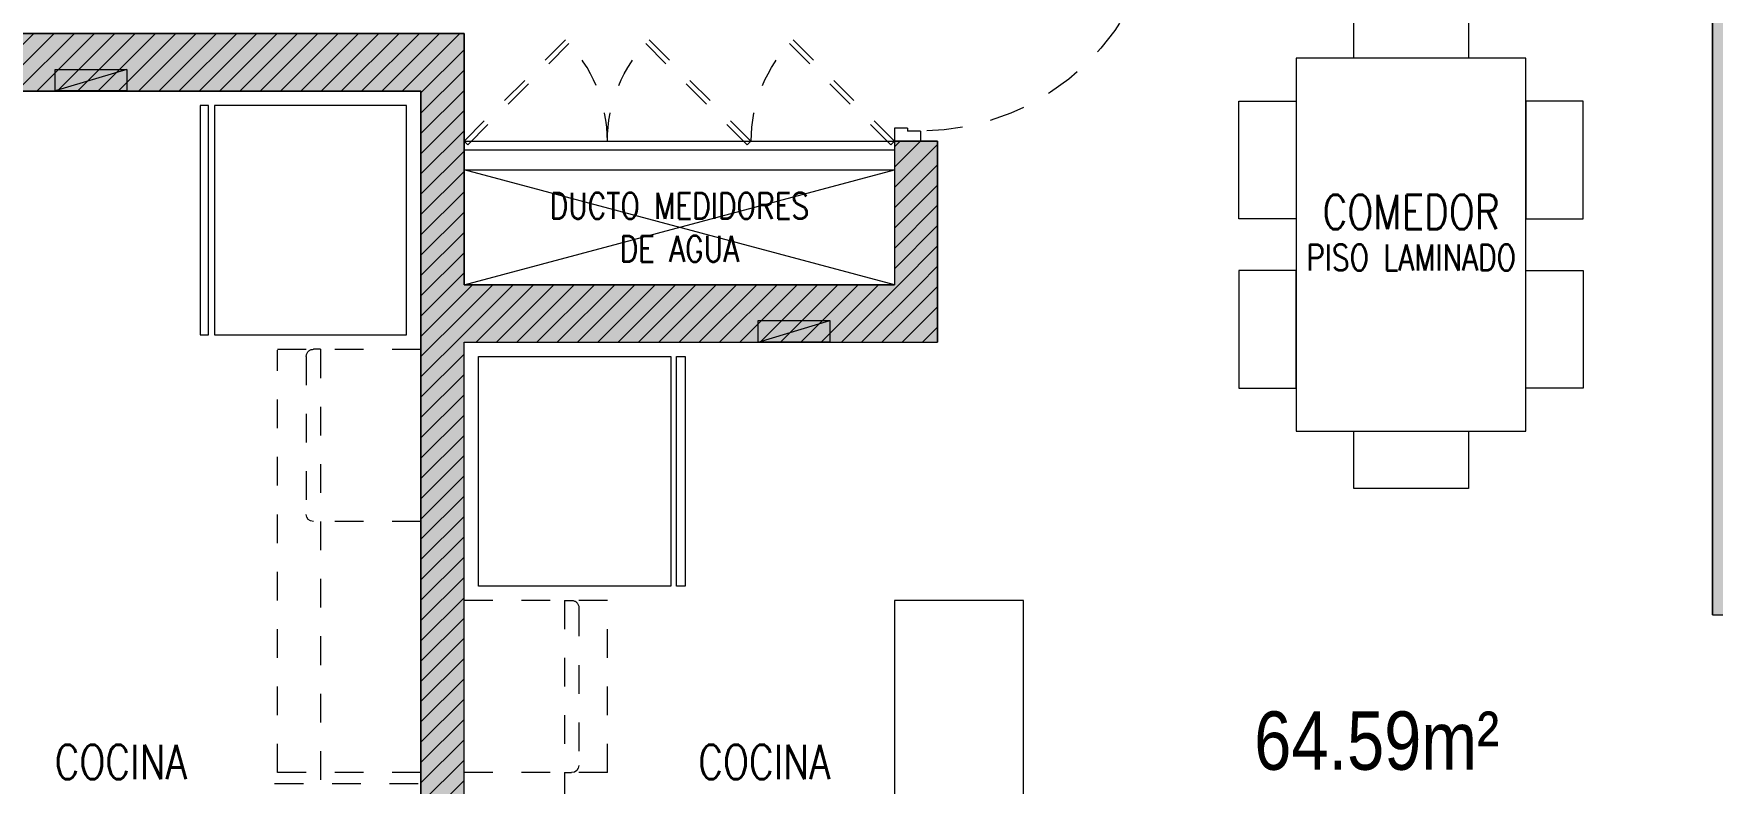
# Model space of a CAD drawing. Header units: millimetres. Extents: x 3738 to 3833, y 1327 to 1657.
# Drawn here: x 3806.67 to 3812.52, y 1435.45 to 1438.06 of the extents above; entities that cross this region are included whole.
import ezdxf
from ezdxf import colors
from ezdxf.entities.mleader import LeaderData, LeaderLine
from ezdxf.enums import TextEntityAlignment as Align
from ezdxf.math import Vec2, Vec3

# ---------------------------------------------------------------- set-up
doc = ezdxf.new("R2010")
doc.units = ezdxf.units.MM
doc.set_wipeout_variables(frame=1)
for name, pattern in [('HIDDEN', [0.375, 0.25, -0.125]), ('HIDDEN2', [0.1875, 0.125, -0.0625]), ('X-REF_DP_Arquitectura$0$HIDDEN', [0.375, 0.25, -0.125])]:
    doc.linetypes.add(name, pattern=pattern)
doc.layers.get('0').update_dxf_attribs({"color": 251, "lineweight": 9})
for name, color, linetype, lineweight in [('A-COCINAS-LAV', 251, 'Continuous', 13), ('A-LINEAS', 251, 'Continuous', 13), ('A-MOBILIARIO', 251, 'Continuous', 13), ('A-MURO BAJO', 251, 'Continuous', 13), ('A-MUROS', 251, 'Continuous', 13), ('A-NUMERACIONDEP', 251, 'Continuous', 13), ('A-PROYECCIONES', 251, 'HIDDEN2', 13), ('A-PROYECCIONES INT.', 251, 'HIDDEN2', 13), ('A-PUERTAS', 251, 'Continuous', 13), ('A-TEXTO-ACABADO PISO', 251, 'Continuous', 13), ('A-TEXTO-AMBIENTE', 251, 'Continuous', 13), ('A-ÁREA TEXTO', 251, 'Continuous', 13), ('A_20_Estructuras', 251, 'Continuous', 13), ('A_30_Equipamiento', 251, 'Continuous', 13), ('A_50_TextoAmbiente', 251, 'Continuous', 13), ('A_50_TextoIndicaciones', 251, 'Continuous', 13), ('A_50_Vigas', 251, 'X-REF_DP_Arquitectura$0$HIDDEN', 13), ('A_60_HatchEstructuras', 251, 'Continuous', 13), ('MURO CF 120', 251, 'Continuous', 13), ('MURO CF 60', 251, 'Continuous', 13)]:
    doc.layers.add(name, color=color, linetype=linetype, lineweight=lineweight)
doc.styles.add('R80', font='ARIALN.TTF', dxfattribs={"height": 2.03})
doc.styles.add('R80-100', font='ARIALN.TTF', dxfattribs={"height": 0.2032})
doc.styles.add('ROMANS', font='romans.shx', dxfattribs={"width": 0.8})
pattern_1 = [(45, (-21.67, -43.67528), (-0.03535534, 0.03535534), [])]

# ---------------------------------------------------------------- blocks, each defined once
blk = doc.blocks.new('EF-TP')
at = {"layer": 'A_60_HatchEstructuras'}
h = blk.add_hatch(color=256, dxfattribs=at)
h.dxf.hatch_style = 1
h.paths.add_polyline_path([(48.7, -2.8), (48.5, -2.8), (48.5, -2.9), (48.55, -2.9), (48.55, -6.85), (45.75, -6.85), (45.75, -6.25), (45.6, -6.25), (45.6, -6.85), (42.85, -6.85), (42.85, -4.3), (42.7, -4.3), (42.7, -6.85), (39.8499, -6.85), (39.8499, -7), (42.7, -7), (42.7, -9.55), (42.85, -9.55), (42.85, -7), (45.6, -7), (45.6, -7.6), (45.75, -7.6), (45.75, -7), (48.55, -7), (48.55, -10.95), (48.5, -10.95), (48.5, -11.05), (48.7, -11.05)])
h.paths.add_polyline_path([(45.75, -4.3), (43.6, -4.3), (43.6, -4.45), (44.05, -4.45), (44.05, -6.05), (44.25, -6.05), (44.25, -4.45), (45.6, -4.45), (45.6, -5.5), (45.75, -5.5)], flags=17)
h.paths.add_polyline_path([(45.75, -8.35), (45.6032, -8.35), (45.6, -8.35), (45.6, -9.4), (44.25, -9.4), (44.25, -7.8), (44.05, -7.8), (44.05, -9.4), (43.6, -9.4), (43.6, -9.55), (45.75, -9.55)], flags=17)
h = blk.add_hatch(color=256, dxfattribs=at)
h.dxf.hatch_style = 1
h.paths.add_polyline_path([(40, -7.9), (39.85, -7.9), (39.85, -8.4), (38.35, -8.4), (38.35, -7.525), (36.55, -7.525), (36.55, -8.475), (36.7, -8.475), (36.7, -7.725), (38.2, -7.725), (38.2, -13.79), (38.35, -13.79), (38.35, -8.6), (40, -8.6)])
h.paths.add_polyline_path([(36.7, -10.625), (36.55, -10.625), (36.55, -13.85), (36.85, -13.85), (36.85, -13.7), (36.7, -13.7)])
h.paths.add_polyline_path([(40, -10.35), (39.85, -10.35), (39.85, -13.7), (39.7, -13.7), (39.7, -13.85), (40, -13.85)])
at = {"layer": 'A_20_Estructuras'}
blk.add_lwpolyline([(42.85, -4.3), (42.7, -4.3), (42.7, -6.85), (39.8499, -6.85), (39.8499, -7), (42.7, -7), (42.7, -9.55), (42.85, -9.55)], dxfattribs=at)
blk.add_lwpolyline([(40, -7.9), (39.85, -7.9), (39.85, -8.4), (38.35, -8.4), (38.35, -7.525), (36.55, -7.525), (36.55, -8.475), (36.7, -8.475), (36.7, -7.725), (38.2, -7.725), (38.2, -13.79), (38.35, -13.79), (38.35, -8.6), (40, -8.6)], close=True, dxfattribs=at)
at = {"layer": 'A_50_Vigas'}
blk.add_line((38.35, -8, 0), (39.85, -8, 0), dxfattribs=at)
blk = doc.blocks.new('_Dot')
at = {"color": 0, "linetype": 'ByBlock', "lineweight": -2}
blk.add_line((-0.5, 0), (-1, 0), dxfattribs=at)
at = {"color": 0, "linetype": 'ByBlock', "const_width": 0.5}
blk.add_lwpolyline([(-0.25, 0, 1), (0.25, 0, 1)], format="xyb", close=True, dxfattribs=at)
blk = doc.blocks.new('TEXTO AMBIENTES PT')
at = {"layer": 'A-TEXTO-ACABADO PISO', "insert": (41.65, -8.2601), "char_height": 0.09, "attachment_point": 2, "rotation": 359.99998, "style": 'ROMANS'}
blk.add_mtext_dynamic_manual_height_columns('PISO LAMINADO', width=1.20225, gutter_width=12.5, heights=[0], dxfattribs=at)
at = {"layer": 'A-TEXTO-AMBIENTE', "style": 'ROMANS', "width": 0.8}
for s, p in [('COMEDOR', (41.6499, -8.2065)), ('COCINA', (37.1538, -10.1226, 0)), ('COCINA', (39.3962, -10.1226, 0))]:
    blk.add_text(s, height=0.12, dxfattribs=at).set_placement(p, align=Align.CENTER)
blk = doc.blocks.new('TEXTO DUCTOS PT')
at = {"layer": 'A_50_TextoIndicaciones', "insert": (39.1, -8.2), "char_height": 0.09, "width": 1.064578, "attachment_point": 5, "style": 'ROMANS'}
blk.add_mtext('\\pxsm1,qc,t16;DUCTO MEDIDORES DE AGUA', dxfattribs=at)
blk = doc.blocks.new('TORRE F HATCH CORTAFUEGO')
at = {"layer": 'MURO CF 60'}
h = blk.add_hatch(dxfattribs=at)
h.set_pattern_fill('_USER', color=256, scale=0.05, angle=45, pattern_type=0)
h.set_pattern_definition(pattern_1)
h.paths.add_polyline_path([(-10.8, -43.675), (-9.15, -43.675), (-9.15, -43.875), (-10.8, -43.875)])
h = blk.add_hatch(dxfattribs=at)
h.set_pattern_fill('_USER', color=256, scale=0.05, angle=45, pattern_type=0)
h.set_pattern_definition(pattern_1)
h.paths.add_polyline_path([(-9.15, -49.94), (-9, -49.94), (-9, -43.675), (-9.15, -43.675)])
h = blk.add_hatch(dxfattribs=at)
h.set_pattern_fill('_USER', color=256, scale=0.05, angle=45, pattern_type=0)
h.set_pattern_definition(pattern_1)
h.paths.add_polyline_path([(-7.5, -44.05), (-7.35, -44.05), (-7.35, -44.55), (-7.5, -44.55)])
h = blk.add_hatch(dxfattribs=at)
h.set_pattern_fill('_USER', color=256, scale=0.05, angle=45, pattern_type=0)
h.set_pattern_definition(pattern_1)
h.paths.add_polyline_path([(-9, -44.55), (-7.35, -44.55), (-7.35, -44.75), (-9, -44.75)])
blk = doc.blocks.new('REFRI')
blk.add_wipeout([(0.4, 0), (-0.4, 0), (-0.4, -0.67), (0.4, -0.67)])
blk.add_wipeout([(-0.4, -0.69), (-0.4, -0.72), (0.4, -0.72), (0.4, -0.69)])
for points in [[(-0.4, 0), (-0.4, -0.67), (0.4, -0.67), (0.4, 0)], [(-0.4, -0.69), (-0.4, -0.72), (0.4, -0.72), (0.4, -0.69)]]:
    blk.add_lwpolyline(points, close=True)
blk = doc.blocks.new('*U258')
for p, q in [((0.01, 0.855), (0.01, 0.9)), ((0.1, 0.865), (0.1, 0.9)), ((0.055, 0.855), (0.01, 0.855)), ((0.1, 0.865), (0.055, 0.865)), ((0.055, 0.855), (0.055, 0.865)), ((0.055, 0.045), (0.01, 0.045)), ((0.01, 0.045), (0.01, 0)), ((0.055, 0.045), (0.055, 0.035)), ((0.1, 0.035), (0.055, 0.035)), ((0.1, 0.035), (0.1, 0))]:
    blk.add_line(p, q)
blk.add_lwpolyline([(0.93, 0.07), (0.93, 0.035), (0.1, 0.035), (0.1, 0.07)], close=True)
at = {"color": 7, "linetype": 'HIDDEN2'}
blk.add_arc((0.0995, 0.0339), 0.8311, 2.23015, 89.96723, dxfattribs=at)
blk = doc.blocks.new('A$Cb5611ba7')
for points in [[(0.15, 0.1735), (0.15, -0.0265), (0.56, -0.0265), (0.56, 0.1735)], [(1.15, 0.1735), (1.15, -0.0265), (0.74, -0.0265), (0.74, 0.1735)], [(0, -0.0265), (0, -0.8265), (1.3, -0.8265), (1.3, -0.0265)], [(0, -0.2265), (0, -0.6265), (-0.2, -0.6265), (-0.2, -0.2265)], [(1.5, -0.6265), (1.3, -0.6265), (1.3, -0.2265), (1.5, -0.2265)], [(0.15, -1.0265), (0.15, -0.8265), (0.56, -0.8265), (0.56, -1.0265)], [(1.15, -1.0265), (1.15, -0.8265), (0.74, -0.8265), (0.74, -1.0265)]]:
    blk.add_lwpolyline(points, close=True)
blk = doc.blocks.new('*U270')
at = {"linetype": 'HIDDEN', "ltscale": 0.2}
for p, q in [((0.3534, 0.3534), (0, 0)), ((0.0127, -0.0127), (0.3656, 0.3401)), ((0, 0), (0.0127, -0.0127))]:
    blk.add_line(p, q, dxfattribs=at)
blk.add_arc((0, 0), 0.4995, 0, 45, dxfattribs=at)
blk = doc.blocks.new('Tab.Electrico')
blk.add_hatch(color=256).paths.add_polyline_path([(0.075, 0), (0.075, 0.25), (0, 0)])
for p, q in [((0.075, 0.25), (0, 0)), ((0.075, 0.25), (0, 0.25)), ((0, 0.25), (0, 0)), ((0.075, 0), (0.075, 0.25)), ((0, 0), (0.075, 0))]:
    blk.add_line(p, q)
blk = doc.blocks.new('DPTO 65')
blk.add_line((-10, 3.25), (-9.975, 3.25))
blk.add_arc((-9.975, 3.225), 0.025, 0, 90)
at = {"layer": 'A-LINEAS'}
for p, q in [((-10.35, 1.55), (-8.85, 1.15)), ((-8.85, 1.55), (-10.35, 1.15))]:
    blk.add_line(p, q, dxfattribs=at)
at = {"layer": 'A-MURO BAJO'}
for p, q in [((-8.4, 3.65), (-8.4, 2.65)), ((-8.85, 2.65), (-8.85, 3.5)), ((-8.4, 2.65), (-8.85, 2.65)), ((-10.35, 1.15), (-8.85, 1.15))]:
    blk.add_line(p, q, dxfattribs=at)
at = {"layer": 'A-MUROS'}
for p, q in [((-10.35, 6.94), (-10.35, 1.75)), ((-6, 2.7), (-6, 0.15)), ((-10.35, 1.75), (-8.7, 1.75)), ((-8.7, 1.05), (-8.7, 1.75)), ((-10.35, 1.55), (-8.85, 1.55)), ((-10.35, 0.675, 0), (-10.35, 1.55)), ((-8.85, 1.05), (-8.85, 1.55)), ((-8.85, 1.05), (-8.7, 1.05))]:
    blk.add_line(p, q, dxfattribs=at)
at = {"layer": 'A-PROYECCIONES', "ltscale": 0.5}
for p, q in [((-10, 2.65), (-10, 5.15)), ((-9.85, 3.25), (-10.35, 3.25)), ((-9.95, 2.675), (-9.95, 3.225)), ((-9.85, 3.25), (-9.85, 2.65)), ((-10, 2.65), (-9.975, 2.65))]:
    blk.add_line(p, q, dxfattribs=at)
blk.add_lwpolyline([(-9.85, 2.65), (-10.35, 2.65)], dxfattribs=at)
blk.add_arc((-9.975, 2.675), 0.025, 270, 0, dxfattribs=at)
at = {"layer": 'A-PUERTAS'}
for p, q in [((-10.35, 1.08), (-8.85, 1.08)), ((-10.35, 1.05), (-8.85, 1.05))]:
    blk.add_line(p, q, dxfattribs=at)
at = {"rotation": 90}
blk.add_blockref('Tab.Electrico', (-9.075, 1.675), dxfattribs=at)
at = {"layer": 'A-COCINAS-LAV', "extrusion": (4.49068e-08, 3.60284e-08, 1), "rotation": 90}
blk.add_blockref('REFRI', (-10.3, 2.2, 0), dxfattribs=at)
at = {"layer": 'A-MOBILIARIO', "xscale": -1.000000000000002, "rotation": 90}
blk.add_blockref('A$Cb5611ba7', (-7.4765, 2.0601), dxfattribs=at)
at = {"layer": 'A-MOBILIARIO', "rotation": 359.9967044834248}
blk.add_blockref('*U258', (-8.8601, 0.15), dxfattribs=at)
at = {"layer": 'A-PROYECCIONES', "ltscale": 0.25, "xscale": -1, "rotation": 180}
blk.add_blockref('*U270', (-10.35, 1.05), dxfattribs=at)
at = {"layer": 'A-PROYECCIONES', "ltscale": 0.25, "rotation": 180}
for p in [(-9.351, 1.05), (-8.85, 1.05)]:
    blk.add_blockref('*U270', p, dxfattribs=at)
blk = doc.blocks.new('DPTO 75_1P')
blk.add_arc((-1.275, -1.675, 0), 0.025, 270, 0)
at = {"layer": 'A-MUROS'}
for p, q in [((0, 0, 0), (-1.8, 0, 0)), ((-0.15, -0.2, 0), (-1.65, -0.2, 0)), ((-1.65, -6.265, 0), (-1.65, -0.2, 0))]:
    blk.add_line(p, q, dxfattribs=at)
at = {"layer": 'A-PROYECCIONES INT.', "ltscale": 0.5}
for p, q in [((-1.15, -1.1, 0), (-1.65, -1.1, 0)), ((-1.3, -1.1, 0), (-1.3, -2.6125, 0)), ((-1.3, -1.1, 0), (-1.275, -1.1, 0)), ((-1.15, -2.575, 0), (-1.15, -1.1025, 0)), ((-1.25, -1.125, 0), (-1.25, -1.675, 0)), ((-1.65, -1.7, 0), (-1.275, -1.7, 0)), ((-1.65, -2.575, 0), (-1.15, -2.575, 0))]:
    blk.add_line(p, q, dxfattribs=at)
at = {"layer": 'A-PROYECCIONES INT.', "ltscale": 0.5, "elevation": 0}
blk.add_lwpolyline([(-1.14, -3.2125), (-1.14, -2.6125), (-1.65, -2.6125), (-1.65, -3.2125)], close=True, dxfattribs=at)
at = {"layer": 'A-PROYECCIONES INT.', "ltscale": 0.5}
blk.add_arc((-1.275, -1.125, 0), 0.025, 0, 90, dxfattribs=at)
at = {"rotation": 90}
blk.add_blockref('Tab.Electrico', (-0.375, -0.2, 0), dxfattribs=at)
at = {"layer": 'A_30_Equipamiento', "extrusion": (-4.49068e-08, 3.60284e-08, -1), "zscale": -1.000000000000004, "rotation": 270}
blk.add_blockref('REFRI', (1.6, -0.65, 0), dxfattribs=at)
blk = doc.blocks.new('TC_PT')
at = {"xscale": -1}
blk.add_blockref('DPTO 75_1P', (37.9, 3.525, 0), dxfattribs=at)
at = {"xscale": -1, "rotation": 180}
blk.add_blockref('DPTO 65', (50.05, 4.2), dxfattribs=at)
blk = doc.blocks.new('areas-TE')
at = {"layer": 'A-ÁREA TEXTO', "color": 1, "insert": (41.1033, -60.0928, 0), "char_height": 0.2032, "width": 2.294455, "attachment_point": 7, "style": 'R80-100'}
blk.add_mtext('\\pxql;64.59m²', dxfattribs=at)
at = {"layer": 'A-NUMERACIONDEP'}
ml = blk.add_multileader_mtext('Standard', dxfattribs=at)
ml.set_content('1006', color=256, style='R80')
ml.set_leader_properties(color=256)
ml.set_arrow_properties(name='DOT')
ml.build(insert=Vec2(0, 0))
ml.multileader.update_dxf_attribs({"leader_type": 0, "has_text_frame": 1, "text_left_attachment_type": 2, "text_right_attachment_type": 2, "dogleg_length": 0.36, "arrow_head_size": 0.06, "scale": 0.06})
ctx = ml.context
ctx.base_point, ctx.scale, ctx.char_height, ctx.arrow_head_size, ctx.landing_gap_size, ctx.plane_origin = Vec3(41.0924, -60.3718), 0.06, 0.18, 0.06, 0.06, Vec3(39.8761, -60.3762)
ctx.left_attachment, ctx.right_attachment, ctx.text_align_type = 2, 2, 1
notes = []
notes.append((ctx, [(0, (1, 1, 0), (41.7309, -60.3718), (-1, 0), 0.0917, [(0, [(42.0174, -60.0229)], 0, [])])]))
ctx.mtext.insert, ctx.mtext.width, ctx.mtext.alignment, ctx.mtext.flow_direction = Vec3(41.3658, -60.2799), 0.461923, 2, 5
for ctx, leaders in notes:
    for number, flags, end, landing, length, lines in leaders:
        leader = LeaderData()
        leader.index, (leader.has_last_leader_line, leader.has_dogleg_vector, leader.attachment_direction) = number, flags
        leader.last_leader_point, leader.dogleg_vector, leader.dogleg_length = Vec3(end), Vec3(landing), length
        for number, points, colour, breaks in lines:
            line = LeaderLine()
            line.index, line.vertices, line.color, line.breaks = number, Vec3.list(points), colors.encode_raw_color(colour), breaks
            leader.lines.append(line)
        ctx.leaders.append(leader)

msp = doc.modelspace()

# ---------------------------------------------------------------- block references
for name, p in [('areas-TE', (3769.8221, 1495.5879)), ('EF-TP', (3769.8221, 1445.5876))]:
    msp.add_blockref(name, p)
at = {"layer": 'A_50_TextoAmbiente'}
msp.add_blockref('TEXTO AMBIENTES PT', (3769.8221, 1445.5879), dxfattribs=at)
at = {"layer": 'A_50_TextoIndicaciones'}
msp.add_blockref('TEXTO DUCTOS PT', (3769.8221, 1445.5879), dxfattribs=at)
at = {"layer": 'MURO CF 120', "color": 251}
msp.add_blockref('TORRE F HATCH CORTAFUEGO', (3817.1721, 1481.7379), dxfattribs=at)

# ---------------------------------------------------------------- next in the draw order: block references
msp.add_blockref('TC_PT', (3768.4721, 1434.5379))

doc.saveas('drawing.dxf')
